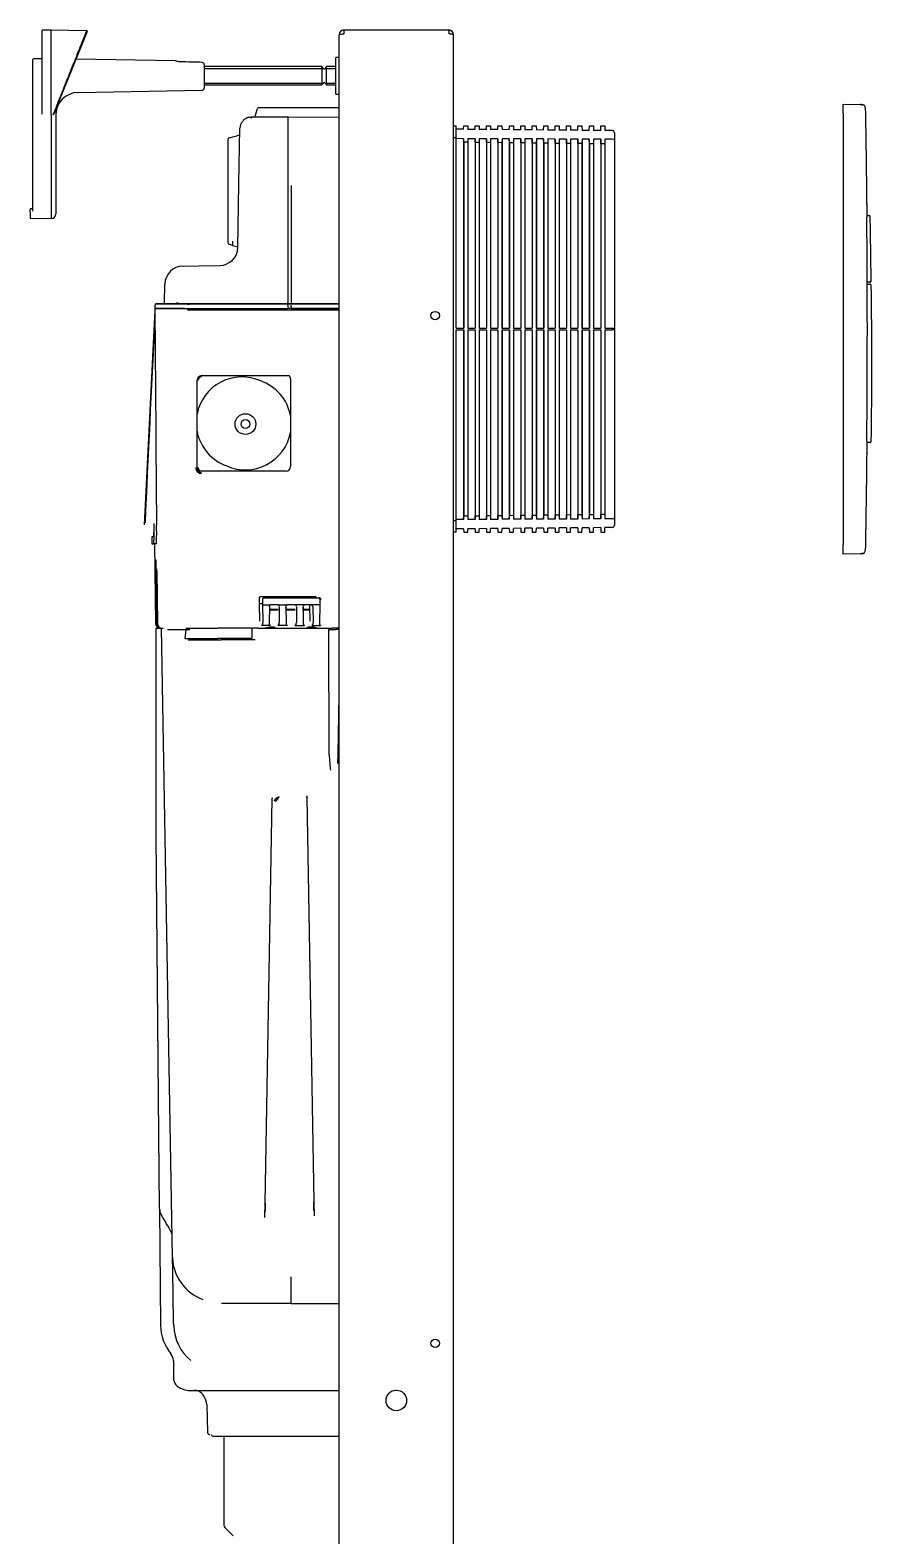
# Model space of a CAD drawing. Header units: millimetres. Extents: x 169 to 4368, y -1049 to 1924.
# Drawn here: x 330.1 to 366.9, y 1074.7 to 1140.6 of the extents above; entities that cross this region are included whole.
import ezdxf

# ---------------------------------------------------------------- set-up
doc = ezdxf.new("R2010")
doc.units = ezdxf.units.MM

msp = doc.modelspace()

# ---------------------------------------------------------------- linework, layer by layer
at = {"linetype": 'Continuous'}
for p, q in [((330.644, 1136.912), (330.644, 1140.56)), ((331.044, 1140.587), (330.664, 1140.58)), ((331.044, 1136.892), (331.044, 1140.587)), ((332.601, 1140.56), (331.044, 1140.587)), ((332.622, 1140.532), (331.152, 1136.894)), ((343.644, 1140.387), (343.644, 1140.385)), ((343.644, 1033.087), (343.644, 1140.385)), ((348.444, 1140.587), (343.844, 1140.587)), ((343.844, 1140.587), (343.844, 1140.427)), ((348.444, 1140.587), (348.444, 1140.427)), ((348.644, 1140.387), (348.644, 1140.385)), ((348.644, 1033.087), (348.644, 1140.385)), ((330.244, 1138.7), (330.244, 1139.303)), ((330.644, 1139.33), (330.264, 1139.323)), ((336.474, 1139.242), (332.131, 1139.318)), ((343.494, 1137.787), (343.494, 1139.387)), ((343.644, 1139.387), (343.494, 1139.387)), ((330.244, 1134.068), (330.244, 1138.7)), ((336.474, 1139.242), (336.474, 1139.242)), ((336.474, 1139.242), (336.474, 1139.242)), ((337.744, 1139.064), (337.744, 1138.052)), ((342.892, 1138.987), (337.744, 1138.987)), ((337.744, 1138.91), (342.951, 1138.91)), ((342.892, 1138.987), (342.892, 1138.187)), ((342.954, 1138.906), (342.892, 1138.987)), ((343.095, 1138.987), (343.034, 1138.906)), ((343.037, 1138.91), (343.494, 1138.91)), ((343.095, 1138.187), (343.095, 1138.987)), ((343.494, 1138.987), (343.095, 1138.987)), ((337.744, 1138.263), (342.951, 1138.263)), ((337.744, 1138.187), (342.892, 1138.187)), ((342.892, 1138.187), (342.954, 1138.267)), ((343.034, 1138.267), (343.095, 1138.187)), ((343.037, 1138.263), (343.494, 1138.263)), ((343.095, 1138.187), (343.494, 1138.187)), ((332.226, 1137.857), (337.646, 1137.952)), ((343.494, 1137.787), (343.644, 1137.787)), ((365.689, 1136.947), (365.689, 1137.347)), ((365.689, 1137.347), (366.447, 1137.334)), ((366.447, 1137.334), (366.499, 1137.333)), ((330.644, 1136.91), (330.644, 1136.912)), ((331.044, 1136.892), (331.044, 1136.841)), ((331.044, 1136.841), (331.044, 1134.074)), ((331.152, 1136.894), (331.15, 1136.891)), ((331.244, 1137.055), (331.244, 1134.042)), ((339.799, 1136.783), (341.394, 1136.797)), ((339.973, 1136.821), (340.064, 1137.16)), ((340.112, 1137.197), (340.257, 1137.197)), ((340.257, 1137.197), (343.644, 1137.197)), ((341.394, 1136.797), (343.644, 1136.777)), ((341.394, 1136.797), (341.394, 1133.85)), ((341.394, 1136.797), (341.394, 1136.797)), ((365.689, 1136.947), (365.689, 1118.047)), ((338.826, 1135.877), (339.262, 1135.994)), ((339.261, 1133.837), (339.303, 1136.292)), ((348.644, 1136.397), (348.769, 1136.397)), ((348.769, 1135.874), (348.769, 1136.397)), ((349.089, 1136.243), (348.769, 1136.245)), ((349.089, 1136.243), (349.091, 1136.397)), ((349.091, 1136.397), (349.267, 1136.397)), ((349.267, 1136.397), (349.269, 1136.241)), ((349.588, 1136.238), (349.269, 1136.241)), ((349.588, 1136.238), (349.591, 1136.397)), ((349.591, 1136.397), (349.767, 1136.397)), ((349.767, 1136.397), (349.769, 1136.237)), ((350.088, 1136.234), (349.769, 1136.237)), ((350.088, 1136.234), (350.091, 1136.397)), ((350.091, 1136.397), (350.267, 1136.397)), ((350.267, 1136.397), (350.269, 1136.232)), ((350.588, 1136.23), (350.269, 1136.232)), ((350.588, 1136.23), (350.591, 1136.397)), ((350.591, 1136.397), (350.767, 1136.397)), ((350.767, 1136.397), (350.769, 1136.228)), ((351.088, 1136.225), (350.769, 1136.228)), ((351.088, 1136.225), (351.091, 1136.397)), ((351.091, 1136.397), (351.267, 1136.397)), ((351.267, 1136.397), (351.27, 1136.224)), ((351.588, 1136.221), (351.27, 1136.224)), ((351.588, 1136.221), (351.591, 1136.397)), ((351.591, 1136.397), (351.767, 1136.397)), ((351.767, 1136.397), (351.77, 1136.219)), ((352.088, 1136.216), (351.77, 1136.219)), ((352.088, 1136.216), (352.091, 1136.397)), ((352.091, 1136.397), (352.267, 1136.397)), ((352.267, 1136.397), (352.27, 1136.215)), ((352.588, 1136.212), (352.27, 1136.215)), ((352.588, 1136.212), (352.591, 1136.397)), ((352.591, 1136.397), (352.767, 1136.397)), ((352.767, 1136.397), (352.77, 1136.211)), ((353.088, 1136.208), (352.77, 1136.211)), ((353.088, 1136.208), (353.091, 1136.397)), ((353.091, 1136.397), (353.267, 1136.397)), ((353.267, 1136.397), (353.27, 1136.206)), ((353.588, 1136.203), (353.27, 1136.206)), ((353.588, 1136.203), (353.591, 1136.397)), ((353.591, 1136.397), (353.767, 1136.397)), ((353.767, 1136.397), (353.77, 1136.202)), ((354.088, 1136.199), (353.77, 1136.202)), ((354.088, 1136.199), (354.091, 1136.397)), ((354.091, 1136.397), (354.267, 1136.397)), ((354.267, 1136.397), (354.27, 1136.197)), ((354.588, 1136.195), (354.27, 1136.197)), ((354.588, 1136.195), (354.591, 1136.397)), ((354.591, 1136.397), (354.767, 1136.397)), ((354.767, 1136.397), (354.77, 1136.193)), ((355.088, 1136.19), (354.77, 1136.193)), ((355.088, 1136.19), (355.091, 1136.397)), ((355.091, 1136.397), (355.267, 1136.397)), ((355.267, 1136.397), (355.27, 1136.189)), ((355.59, 1136.186), (355.27, 1136.189)), ((355.689, 1136.086), (355.689, 1135.768)), ((338.789, 1135.684), (338.789, 1135.828)), ((338.789, 1131.41), (338.789, 1135.684)), ((348.769, 1135.874), (348.644, 1135.875)), ((348.769, 1127.537), (348.769, 1135.874)), ((349.089, 1135.833), (348.769, 1135.834)), ((349.089, 1135.833), (349.089, 1127.537)), ((349.091, 1135.679), (349.089, 1135.833)), ((349.091, 1135.679), (349.091, 1127.537)), ((349.267, 1135.677), (349.091, 1135.679)), ((349.269, 1135.832), (349.267, 1135.677)), ((349.267, 1135.677), (349.267, 1127.537)), ((349.269, 1135.832), (349.269, 1127.537)), ((349.588, 1135.831), (349.269, 1135.832)), ((349.588, 1135.831), (349.588, 1127.537)), ((349.591, 1135.673), (349.588, 1135.831)), ((349.591, 1135.673), (349.591, 1127.537)), ((349.767, 1135.67), (349.591, 1135.673)), ((349.769, 1135.831), (349.767, 1135.67)), ((349.767, 1135.67), (349.767, 1127.537)), ((349.769, 1135.831), (349.769, 1127.537)), ((350.088, 1135.829), (349.769, 1135.831)), ((350.088, 1135.829), (350.088, 1127.537)), ((350.091, 1135.666), (350.088, 1135.829)), ((350.091, 1135.666), (350.091, 1127.537)), ((350.267, 1135.664), (350.091, 1135.666)), ((350.269, 1135.829), (350.267, 1135.664)), ((350.267, 1135.664), (350.267, 1127.537)), ((350.269, 1135.829), (350.269, 1127.537)), ((350.588, 1135.828), (350.269, 1135.829)), ((350.588, 1135.828), (350.588, 1127.537)), ((350.591, 1135.66), (350.588, 1135.828)), ((350.591, 1135.66), (350.591, 1127.537)), ((350.767, 1135.658), (350.591, 1135.66)), ((350.769, 1135.827), (350.767, 1135.658)), ((350.767, 1135.658), (350.767, 1127.537)), ((350.769, 1135.827), (350.769, 1127.537)), ((351.088, 1135.826), (350.769, 1135.827)), ((351.088, 1135.826), (351.088, 1127.537)), ((351.091, 1135.654), (351.088, 1135.826)), ((351.091, 1135.654), (351.091, 1127.537)), ((351.267, 1135.652), (351.091, 1135.654)), ((351.27, 1135.825), (351.267, 1135.652)), ((351.267, 1135.652), (351.267, 1127.537)), ((351.27, 1135.825), (351.27, 1127.537)), ((351.588, 1135.824), (351.27, 1135.825)), ((351.588, 1135.824), (351.588, 1127.537)), ((351.591, 1135.648), (351.588, 1135.824)), ((351.591, 1135.648), (351.591, 1127.537)), ((351.767, 1135.646), (351.591, 1135.648)), ((351.77, 1135.823), (351.767, 1135.646)), ((351.767, 1135.646), (351.767, 1127.537)), ((351.77, 1135.823), (351.77, 1127.537)), ((352.088, 1135.822), (351.77, 1135.823)), ((352.088, 1135.822), (352.088, 1127.537)), ((352.091, 1135.642), (352.088, 1135.822)), ((352.091, 1135.642), (352.091, 1127.537)), ((352.267, 1135.64), (352.091, 1135.642)), ((352.27, 1135.821), (352.267, 1135.64)), ((352.267, 1135.64), (352.267, 1127.537)), ((352.27, 1135.821), (352.27, 1127.537)), ((352.588, 1135.82), (352.27, 1135.821)), ((352.588, 1135.82), (352.588, 1127.537)), ((352.591, 1135.636), (352.588, 1135.82)), ((352.591, 1135.636), (352.591, 1127.537)), ((352.767, 1135.633), (352.591, 1135.636)), ((352.77, 1135.82), (352.767, 1135.633)), ((352.767, 1135.633), (352.767, 1127.537)), ((352.77, 1135.82), (352.77, 1127.537)), ((353.088, 1135.819), (352.77, 1135.82)), ((353.088, 1135.819), (353.088, 1127.537)), ((353.091, 1135.629), (353.088, 1135.819)), ((353.091, 1135.629), (353.091, 1127.537)), ((353.267, 1135.627), (353.091, 1135.629)), ((353.27, 1135.818), (353.267, 1135.627)), ((353.267, 1135.627), (353.267, 1127.537)), ((353.27, 1135.818), (353.27, 1127.537)), ((353.588, 1135.817), (353.27, 1135.818)), ((353.588, 1135.817), (353.588, 1127.537)), ((353.591, 1135.623), (353.588, 1135.817)), ((353.591, 1135.623), (353.591, 1127.537)), ((353.767, 1135.621), (353.591, 1135.623)), ((353.77, 1135.816), (353.767, 1135.621)), ((353.767, 1135.621), (353.767, 1127.537)), ((353.77, 1135.816), (353.77, 1127.537)), ((354.088, 1135.815), (353.77, 1135.816)), ((354.088, 1135.815), (354.088, 1127.537)), ((354.091, 1135.617), (354.088, 1135.815)), ((354.091, 1135.617), (354.091, 1127.537)), ((354.267, 1135.615), (354.091, 1135.617)), ((354.27, 1135.814), (354.267, 1135.615)), ((354.267, 1135.615), (354.267, 1127.537)), ((354.27, 1135.814), (354.27, 1127.537)), ((354.588, 1135.813), (354.27, 1135.814)), ((354.588, 1135.813), (354.588, 1127.537)), ((354.591, 1135.611), (354.588, 1135.813)), ((354.591, 1135.611), (354.591, 1127.537)), ((354.767, 1135.609), (354.591, 1135.611)), ((354.77, 1135.812), (354.767, 1135.609)), ((354.767, 1135.609), (354.767, 1127.537)), ((354.77, 1135.812), (354.77, 1127.537)), ((355.088, 1135.811), (354.77, 1135.812)), ((355.088, 1135.811), (355.088, 1127.537)), ((355.091, 1135.605), (355.088, 1135.811)), ((355.091, 1135.605), (355.091, 1127.537)), ((355.267, 1135.603), (355.091, 1135.605)), ((355.27, 1135.811), (355.267, 1135.603)), ((355.267, 1135.603), (355.267, 1127.537)), ((355.27, 1135.811), (355.27, 1127.537)), ((355.59, 1135.809), (355.27, 1135.811)), ((355.689, 1135.768), (355.689, 1127.537)), ((330.244, 1132.664), (330.244, 1134.068)), ((331.044, 1134.074), (331.044, 1132.337)), ((331.244, 1134.042), (331.244, 1132.537)), ((339.212, 1131.069), (339.261, 1133.837)), ((341.394, 1133.85), (341.394, 1128.654)), ((341.544, 1133.79), (341.544, 1128.594)), ((330.124, 1132.617), (330.124, 1132.735)), ((330.224, 1132.757), (330.144, 1132.755)), ((330.124, 1132.617), (330.124, 1132.373)), ((330.144, 1132.353), (331.044, 1132.337)), ((331.044, 1132.337), (331.047, 1132.337)), ((366.727, 1132.469), (366.816, 1132.467)), ((338.789, 1131.265), (338.789, 1131.41)), ((338.826, 1131.217), (338.972, 1131.178)), ((338.976, 1131.157), (339.208, 1131.095)), ((336.803, 1130.255), (337.491, 1130.267)), ((337.491, 1130.267), (338.426, 1130.283)), ((336.003, 1128.653), (336.018, 1129.469)), ((366.859, 1129.557), (366.741, 1129.555)), ((366.741, 1129.468), (366.861, 1129.466)), ((335.583, 1128.329), (335.582, 1128.329)), ((335.586, 1128.397), (335.608, 1128.397)), ((335.599, 1128.397), (335.599, 1128.549)), ((335.599, 1128.397), (341.394, 1128.397)), ((335.609, 1128.397), (335.623, 1128.397)), ((336.873, 1128.397), (335.623, 1128.397)), ((335.954, 1128.604), (335.648, 1128.599)), ((336.873, 1128.397), (339.374, 1128.397)), ((337.023, 1128.337), (336.997, 1128.337)), ((337.023, 1128.337), (343.644, 1128.337)), ((337.052, 1128.337), (341.544, 1128.337)), ((341.394, 1128.605), (341.394, 1128.654)), ((343.644, 1128.397), (341.394, 1128.397)), ((343.644, 1128.337), (341.544, 1128.337)), ((343.414, 1128.397), (343.644, 1128.397)), ((348.769, 1127.537), (349.091, 1127.537)), ((348.769, 1119.12), (348.769, 1127.457)), ((348.769, 1127.457), (349.091, 1127.457)), ((349.089, 1127.457), (349.089, 1119.161)), ((349.091, 1127.457), (349.091, 1119.315)), ((349.267, 1127.537), (349.591, 1127.537)), ((349.267, 1127.457), (349.267, 1119.317)), ((349.267, 1127.457), (349.591, 1127.457)), ((349.269, 1127.457), (349.269, 1119.161)), ((349.588, 1127.457), (349.588, 1119.163)), ((349.591, 1127.457), (349.591, 1119.321)), ((349.767, 1127.537), (350.091, 1127.537)), ((349.767, 1127.457), (349.767, 1119.323)), ((349.767, 1127.457), (350.091, 1127.457)), ((349.769, 1127.457), (349.769, 1119.163)), ((350.088, 1127.457), (350.088, 1119.164)), ((350.091, 1127.457), (350.091, 1119.327)), ((350.267, 1127.537), (350.591, 1127.537)), ((350.267, 1127.457), (350.267, 1119.329)), ((350.267, 1127.457), (350.591, 1127.457)), ((350.269, 1127.457), (350.269, 1119.165)), ((350.588, 1127.457), (350.588, 1119.166)), ((350.591, 1127.457), (350.591, 1119.333)), ((350.767, 1127.537), (351.091, 1127.537)), ((350.767, 1127.457), (350.767, 1119.336)), ((350.767, 1127.457), (351.091, 1127.457)), ((350.769, 1127.457), (350.769, 1119.167)), ((351.088, 1127.457), (351.088, 1119.168)), ((351.091, 1127.457), (351.091, 1119.34)), ((351.267, 1127.537), (351.591, 1127.537)), ((351.267, 1127.457), (351.267, 1119.342)), ((351.267, 1127.457), (351.591, 1127.457)), ((351.27, 1127.457), (351.27, 1119.169)), ((351.588, 1127.457), (351.588, 1119.17)), ((351.591, 1127.457), (351.591, 1119.346)), ((351.767, 1127.537), (352.091, 1127.537)), ((351.767, 1127.457), (351.767, 1119.348)), ((351.767, 1127.457), (352.091, 1127.457)), ((351.77, 1127.457), (351.77, 1119.17)), ((352.088, 1127.457), (352.088, 1119.172)), ((352.091, 1127.457), (352.091, 1119.352)), ((352.267, 1127.537), (352.591, 1127.537)), ((352.267, 1127.457), (352.267, 1119.354)), ((352.267, 1127.457), (352.591, 1127.457)), ((352.27, 1127.457), (352.27, 1119.172)), ((352.588, 1127.457), (352.588, 1119.173)), ((352.591, 1127.457), (352.591, 1119.358)), ((352.767, 1127.537), (353.091, 1127.537)), ((352.767, 1127.457), (352.767, 1119.36)), ((352.767, 1127.457), (353.091, 1127.457)), ((352.77, 1127.457), (352.77, 1119.174)), ((353.088, 1127.457), (353.088, 1119.175)), ((353.091, 1127.457), (353.091, 1119.364)), ((353.267, 1127.537), (353.591, 1127.537)), ((353.267, 1127.457), (353.267, 1119.366)), ((353.267, 1127.457), (353.591, 1127.457)), ((353.27, 1127.457), (353.27, 1119.176)), ((353.588, 1127.457), (353.588, 1119.177)), ((353.591, 1127.457), (353.591, 1119.37)), ((353.767, 1127.537), (354.091, 1127.537)), ((353.767, 1127.457), (353.767, 1119.373)), ((353.767, 1127.457), (354.091, 1127.457)), ((353.77, 1127.457), (353.77, 1119.178)), ((354.088, 1127.457), (354.088, 1119.179)), ((354.091, 1127.457), (354.091, 1119.377)), ((354.267, 1127.537), (354.591, 1127.537)), ((354.267, 1127.457), (354.267, 1119.379)), ((354.267, 1127.457), (354.591, 1127.457)), ((354.27, 1127.457), (354.27, 1119.179)), ((354.588, 1127.457), (354.588, 1119.181)), ((354.591, 1127.457), (354.591, 1119.383)), ((354.767, 1127.537), (355.091, 1127.537)), ((354.767, 1127.457), (354.767, 1119.385)), ((354.767, 1127.457), (355.091, 1127.457)), ((354.77, 1127.457), (354.77, 1119.181)), ((355.088, 1127.457), (355.088, 1119.182)), ((355.091, 1127.457), (355.091, 1119.389)), ((355.267, 1127.537), (355.589, 1127.537)), ((355.267, 1127.457), (355.267, 1119.391)), ((355.267, 1127.457), (355.589, 1127.457)), ((355.27, 1127.457), (355.27, 1119.183)), ((355.589, 1127.537), (355.689, 1127.537)), ((355.689, 1127.457), (355.589, 1127.457)), ((355.689, 1127.537), (355.689, 1127.457)), ((355.689, 1127.457), (355.689, 1119.226)), ((337.624, 1125.457), (341.464, 1125.457)), ((337.624, 1125.407), (337.624, 1125.457)), ((337.424, 1121.417), (337.424, 1125.257)), ((341.514, 1125.317), (341.514, 1121.477)), ((366.861, 1122.527), (366.727, 1122.525)), ((341.314, 1121.277), (337.474, 1121.277)), ((348.644, 1119.118), (348.769, 1119.12)), ((349.089, 1119.161), (348.769, 1119.16)), ((348.769, 1118.597), (348.769, 1119.12)), ((349.089, 1119.161), (349.091, 1119.315)), ((349.091, 1119.315), (349.267, 1119.317)), ((349.267, 1119.317), (349.269, 1119.161)), ((349.588, 1119.163), (349.269, 1119.161)), ((349.588, 1119.163), (349.591, 1119.321)), ((349.591, 1119.321), (349.767, 1119.323)), ((349.767, 1119.323), (349.769, 1119.163)), ((350.088, 1119.164), (349.769, 1119.163)), ((350.088, 1119.164), (350.091, 1119.327)), ((350.091, 1119.327), (350.267, 1119.329)), ((350.267, 1119.329), (350.269, 1119.165)), ((350.588, 1119.166), (350.269, 1119.165)), ((350.588, 1119.166), (350.591, 1119.333)), ((350.591, 1119.333), (350.767, 1119.336)), ((350.767, 1119.336), (350.769, 1119.167)), ((351.088, 1119.168), (350.769, 1119.167)), ((351.088, 1119.168), (351.091, 1119.34)), ((351.091, 1119.34), (351.267, 1119.342)), ((351.267, 1119.342), (351.27, 1119.169)), ((351.588, 1119.17), (351.27, 1119.169)), ((351.588, 1119.17), (351.591, 1119.346)), ((351.591, 1119.346), (351.767, 1119.348)), ((351.767, 1119.348), (351.77, 1119.17)), ((352.088, 1119.172), (351.77, 1119.17)), ((352.088, 1119.172), (352.091, 1119.352)), ((352.091, 1119.352), (352.267, 1119.354)), ((352.267, 1119.354), (352.27, 1119.172)), ((352.588, 1119.173), (352.27, 1119.172)), ((352.588, 1119.173), (352.591, 1119.358)), ((352.591, 1119.358), (352.767, 1119.36)), ((352.767, 1119.36), (352.77, 1119.174)), ((353.088, 1119.175), (352.77, 1119.174)), ((353.088, 1119.175), (353.091, 1119.364)), ((353.091, 1119.364), (353.267, 1119.366)), ((353.267, 1119.366), (353.27, 1119.176)), ((353.588, 1119.177), (353.27, 1119.176)), ((353.588, 1119.177), (353.591, 1119.37)), ((353.591, 1119.37), (353.767, 1119.373)), ((353.767, 1119.373), (353.77, 1119.178)), ((354.088, 1119.179), (353.77, 1119.178)), ((354.088, 1119.179), (354.091, 1119.377)), ((354.091, 1119.377), (354.267, 1119.379)), ((354.267, 1119.379), (354.27, 1119.179)), ((354.588, 1119.181), (354.27, 1119.179)), ((354.588, 1119.181), (354.591, 1119.383)), ((354.591, 1119.383), (354.767, 1119.385)), ((354.767, 1119.385), (354.77, 1119.181)), ((355.088, 1119.182), (354.77, 1119.181)), ((355.088, 1119.182), (355.091, 1119.389)), ((355.091, 1119.389), (355.267, 1119.391)), ((355.267, 1119.391), (355.27, 1119.183)), ((355.59, 1119.184), (355.27, 1119.183)), ((355.689, 1119.226), (355.689, 1118.908)), ((335.536, 1118.397), (335.454, 1118.397)), ((335.454, 1118.397), (335.454, 1118.097)), ((348.769, 1118.597), (348.644, 1118.597)), ((349.089, 1118.751), (348.769, 1118.748)), ((349.089, 1118.751), (349.091, 1118.597)), ((349.091, 1118.597), (349.267, 1118.597)), ((349.267, 1118.597), (349.269, 1118.753)), ((349.588, 1118.755), (349.269, 1118.753)), ((349.588, 1118.755), (349.591, 1118.597)), ((349.591, 1118.597), (349.767, 1118.597)), ((349.767, 1118.597), (349.769, 1118.757)), ((350.088, 1118.76), (349.769, 1118.757)), ((350.088, 1118.76), (350.091, 1118.597)), ((350.091, 1118.597), (350.267, 1118.597)), ((350.267, 1118.597), (350.269, 1118.761)), ((350.588, 1118.764), (350.269, 1118.761)), ((350.588, 1118.764), (350.591, 1118.597)), ((350.591, 1118.597), (350.767, 1118.597)), ((350.767, 1118.597), (350.769, 1118.766)), ((351.088, 1118.768), (350.769, 1118.766)), ((351.088, 1118.768), (351.091, 1118.597)), ((351.091, 1118.597), (351.267, 1118.597)), ((351.267, 1118.597), (351.27, 1118.77)), ((351.588, 1118.773), (351.27, 1118.77)), ((351.588, 1118.773), (351.591, 1118.597)), ((351.591, 1118.597), (351.767, 1118.597)), ((351.767, 1118.597), (351.77, 1118.774)), ((352.088, 1118.777), (351.77, 1118.774)), ((352.088, 1118.777), (352.091, 1118.597)), ((352.091, 1118.597), (352.267, 1118.597)), ((352.267, 1118.597), (352.27, 1118.779)), ((352.588, 1118.782), (352.27, 1118.779)), ((352.588, 1118.782), (352.591, 1118.597)), ((352.591, 1118.597), (352.767, 1118.597)), ((352.767, 1118.597), (352.77, 1118.783)), ((353.088, 1118.786), (352.77, 1118.783)), ((353.088, 1118.786), (353.091, 1118.597)), ((353.091, 1118.597), (353.267, 1118.597)), ((353.267, 1118.597), (353.27, 1118.788)), ((353.588, 1118.79), (353.27, 1118.788)), ((353.588, 1118.79), (353.591, 1118.597)), ((353.591, 1118.597), (353.767, 1118.597)), ((353.767, 1118.597), (353.77, 1118.792)), ((354.088, 1118.795), (353.77, 1118.792)), ((354.088, 1118.795), (354.091, 1118.597)), ((354.091, 1118.597), (354.267, 1118.597)), ((354.267, 1118.597), (354.27, 1118.796)), ((354.588, 1118.799), (354.27, 1118.796)), ((354.588, 1118.799), (354.591, 1118.597)), ((354.591, 1118.597), (354.767, 1118.597)), ((354.767, 1118.597), (354.77, 1118.801)), ((355.088, 1118.803), (354.77, 1118.801)), ((355.088, 1118.803), (355.091, 1118.597)), ((355.091, 1118.597), (355.267, 1118.597)), ((355.267, 1118.597), (355.27, 1118.805)), ((355.59, 1118.808), (355.27, 1118.805)), ((335.454, 1118.097), (335.536, 1118.097)), ((335.653, 1118.097), (335.536, 1118.097)), ((335.57, 1118.097), (335.61, 1114.595)), ((365.689, 1117.647), (365.689, 1118.047)), ((366.447, 1117.66), (365.689, 1117.647)), ((366.499, 1117.661), (366.447, 1117.66)), ((335.589, 1117.397), (335.618, 1117.397)), ((335.618, 1117.397), (335.65, 1114.595)), ((335.666, 1116.897), (335.692, 1114.595)), ((340.14, 1115.726), (340.144, 1115.477)), ((342.598, 1115.777), (340.189, 1115.777)), ((340.29, 1115.666), (340.294, 1115.417)), ((342.748, 1115.717), (340.339, 1115.717)), ((342.648, 1115.726), (342.648, 1115.717)), ((342.748, 1115.717), (342.748, 1115.741)), ((342.798, 1115.666), (342.794, 1115.417)), ((340.144, 1115.477), (340.293, 1115.477)), ((340.144, 1115.477), (340.157, 1114.705)), ((340.294, 1115.417), (340.643, 1115.417)), ((340.294, 1115.417), (340.307, 1114.645)), ((340.593, 1115.343), (340.58, 1114.645)), ((340.64, 1115.226), (340.97, 1115.226)), ((340.97, 1115.183), (340.64, 1115.183)), ((340.975, 1115.417), (340.643, 1115.417)), ((340.975, 1115.417), (341.362, 1115.417)), ((341.025, 1115.342), (341.02, 1114.643)), ((341.313, 1115.342), (341.318, 1114.643)), ((341.318, 1115.183), (341.313, 1115.342)), ((341.725, 1115.417), (341.362, 1115.417)), ((341.368, 1115.226), (341.72, 1115.226)), ((341.72, 1115.183), (341.368, 1115.183)), ((342.112, 1115.417), (341.725, 1115.417)), ((341.775, 1115.342), (341.77, 1114.643)), ((342.063, 1115.342), (342.068, 1114.643)), ((342.068, 1115.183), (342.063, 1115.342)), ((342.445, 1115.417), (342.112, 1115.417)), ((342.118, 1115.226), (342.348, 1115.226)), ((342.349, 1115.183), (342.118, 1115.183)), ((342.345, 1115.403), (342.357, 1114.705)), ((342.794, 1115.417), (342.445, 1115.417)), ((342.495, 1115.343), (342.507, 1114.645)), ((342.794, 1115.417), (342.78, 1114.645)), ((335.644, 1114.397), (335.719, 1114.397)), ((335.644, 1105.312), (335.644, 1114.397)), ((335.719, 1114.397), (335.873, 1114.397)), ((335.873, 1114.397), (335.943, 1114.397)), ((336.354, 1086.862), (335.873, 1114.397)), ((335.975, 1114.397), (335.977, 1114.397)), ((336.127, 1114.337), (337.116, 1114.337)), ((336.93, 1114.337), (336.89, 1113.947)), ((336.937, 1114.397), (338.329, 1114.397)), ((339.818, 1114.397), (338.329, 1114.397)), ((339.818, 1114.397), (339.881, 1114.397)), ((339.818, 1114.397), (339.823, 1113.947)), ((340.103, 1114.397), (339.881, 1114.397)), ((340.103, 1114.397), (343.044, 1114.397)), ((340.26, 1114.515), (340.259, 1114.535)), ((340.628, 1114.515), (340.26, 1114.515)), ((340.795, 1114.439), (340.597, 1114.439)), ((340.628, 1114.535), (340.628, 1114.515)), ((341.011, 1114.575), (340.97, 1114.575)), ((341.368, 1114.515), (340.97, 1114.515)), ((341.72, 1114.515), (342.118, 1114.515)), ((342.491, 1114.439), (342.293, 1114.439)), ((342.46, 1114.515), (342.459, 1114.535)), ((342.46, 1114.515), (342.828, 1114.515)), ((342.828, 1114.535), (342.828, 1114.515)), ((343.044, 1114.397), (343.344, 1114.397)), ((343.194, 1114.337), (343.494, 1114.337)), ((343.2, 1108.875), (343.194, 1114.337)), ((343.544, 1114.397), (343.344, 1114.397)), ((343.644, 1114.337), (343.494, 1114.337)), ((343.543, 1114.337), (343.544, 1114.397)), ((343.644, 1114.397), (343.544, 1114.397)), ((336.89, 1113.947), (338.329, 1113.947)), ((337.04, 1113.887), (338.479, 1113.887)), ((339.823, 1113.947), (338.329, 1113.947)), ((339.973, 1113.887), (338.479, 1113.887)), ((343.598, 1108.867), (343.644, 1111.472)), ((343.592, 1108.481), (343.598, 1108.867)), ((342.223, 1106.982), (342.532, 1089.284)), ((340.406, 1089.224), (340.715, 1106.922)), ((340.715, 1106.977), (340.721, 1106.963)), ((335.786, 1088.977), (335.644, 1105.312)), ((340.395, 1088.603), (340.404, 1089.223)), ((342.534, 1089.283), (342.543, 1088.663)), ((335.786, 1088.977), (335.831, 1083.879)), ((336.364, 1086.272), (336.354, 1086.862)), ((336.403, 1084.036), (336.364, 1086.272)), ((341.544, 1085.958), (341.544, 1086)), ((341.544, 1084.837), (341.544, 1085.958)), ((341.544, 1084.837), (338.503, 1084.837)), ((341.544, 1084.837), (343.644, 1084.837)), ((336.406, 1083.862), (336.403, 1084.036)), ((336.394, 1082.316), (336.394, 1081.587)), ((337.044, 1081.027), (343.644, 1081.027)), ((337.848, 1080.411), (337.89, 1079.183)), ((338.14, 1079.027), (343.644, 1079.027)), ((338.594, 1079.027), (338.594, 1075.187)), ((338.682, 1074.975), (339, 1074.656))]:
    msp.add_line(p, q, dxfattribs=at)
for centre, radius in [((347.844, 1128.087), 0.185), ((339.544, 1123.337), 0.454), ((339.544, 1123.337), 0.195), ((347.844, 1083.087), 0.185), ((346.144, 1080.587), 0.45)]:
    msp.add_circle(centre, radius, dxfattribs=at)
for centre, radius, start, end in [((330.664, 1140.56), 0.02, 91, 180), ((332.603, 1140.54), 0.02, 337.99861, 98.89457), ((343.844, 1140.387), 0.2, 90, 180), ((343.827, 1140.468), 0.117, 81.56544, 100.72714), ((348.444, 1140.387), 0.2, 0, 90), ((348.461, 1140.468), 0.117, 79.29142, 98.45161), ((330.264, 1139.303), 0.02, 91, 180), ((336.474, 1139.222), 0.02, 51.62678, 89.00001), ((327.884, 774.637), 364.667, 88.46605, 88.61619), ((337.64, 1139.067), 0.104, 358.20579, 86.81213), ((342.994, 1138.937), 0.05, 217.5, 322.5), ((337.644, 1138.052), 0.1, 271, 0), ((342.994, 1138.237), 0.05, 37.5, 142.5), ((332.244, 1136.858), 1, 91, 180), ((366.496, 1137.153), 0.18, 1.07931, 89), ((310.232, 1134.099), 29.689, 5.0781, 5.18607), ((339.925, 1136.834), 0.05, 270.5, 345), ((340.112, 1137.147), 0.05, 90, 165), ((341.394, 1136.815), 0.0182, 230.29727, 268.20804), ((339.249, 1136.042), 0.05, 285, 359), ((355.589, 1136.086), 0.1, 0, 89.5), ((338.839, 1135.828), 0.05, 105, 180), ((330.144, 1132.735), 0.02, 91, 180), ((330.224, 1132.777), 0.02, 271, 320.04246), ((330.232, 1132.773), 0.0122, 307.38994, 355.03188), ((388.139, 1132.752), 21.415, 179.38639, 180.94398), ((366.537, 1132.979), 0.2, 341.56686, 343.10405), ((330.144, 1132.373), 0.02, 180, 269), ((331.044, 1132.537), 0.2, 271, 0), ((-155.987, 1127.496), 522.738, 359.46275, 0.53748), ((366.826, 1132.417), 0.05, 1.26295, 89), ((338.412, 1131.083), 0.8, 271, 359), ((338.839, 1131.265), 0.05, 180, 255), ((336.817, 1129.455), 0.8, 91, 179), ((-155.987, 1127.496), 522.738, 0.21622, 0.22574), ((366.86, 1129.416), 0.05, 39.90449, 89), ((366.869, 1129.607), 0.05, 271, 0.96622), ((366.871, 1129.416), 0.05, 1.09145, 89), ((163.381, 1125.995), 203.568, 359.0338, 0.96673), ((357.927, 1127.796), 22.352, 178.63359, 179.98095), ((335.941, 1128.343), 0.359, 171.32364, 182.12195), ((335.649, 1128.549), 0.05, 91.00015, 180), ((335.953, 1128.654), 0.05, 271.00017, 359), ((336.978, 967.517), 161.091, 89.88779, 90.36405), ((337.042, 1130.686), 2.094, 255.9248, 276.90284), ((339.632, -1470.273), 2598.881, 89.961159, 90.051563), ((343.156, -1470.273), 2598.881, 89.989237, 90.038841), ((340.847, 1128.568), 0.547, 357.87305, 3.10972), ((358.481, 1128.424), 17.087, 179.58423, 180.0901), ((340.997, 1128.508), 0.547, 357.87305, 3.10972), ((358.631, 1128.364), 17.087, 179.58423, 180.0901), ((337.624, 1125.257), 0.2, 90, 180), ((341.314, 1125.317), 0.2, 0, 41.40962), ((339.394, 1123.397), 2.005, 65.88963, 169.27868), ((337.624, 1125.257), 0.15, 90, 180), ((339.544, 1123.337), 2.005, 10.72132, 70.50755), ((339.394, 1123.397), 2.005, 190.72132, 250.50755), ((339.544, 1123.337), 2.005, 245.88963, 349.27868), ((389.962, 1122.236), 23.238, 179.1178, 180.55316), ((366.86, 1122.577), 0.05, 271, 333.75393), ((366.871, 1122.578), 0.05, 271, 358.79554), ((337.624, 1121.416), 0.25, 180, 270), ((337.474, 1121.477), 0.2, 251.26207, 270), ((337.624, 1121.417), 0.2, 180, 270), ((337.624, 1121.417), 0.15, 180, 249.57254), ((341.314, 1121.477), 0.2, 270, 0), ((324.693, 1118.859), 10.853, 357.55956, 0.69061), ((320.387, 1118.738), 15.163, 357.57572, 0.65728), ((320.506, 1118.566), 15.154, 358.22495, 1.30791), ((355.589, 1118.908), 0.1, 270.5, 0), ((366.496, 1117.841), 0.18, 271, 358.87701), ((334.391, 1116.88), 1.275, 0.7615, 5.07775), ((335.711, 1116.996), 0.0496, 189.5013, 189.66637), ((335.81, 1114.597), 0.2, 180.65, 248.20179), ((335.892, 1114.597), 0.2, 180.69091, 270.00021), ((336.286, 1088.982), 0.5, 180.5, 210.00001), ((338.353, 1086.897), 2, 181, 181.9997), ((338.353, 1086.897), 2, 181.9997, 250.51332), ((337.831, 1083.897), 2, 180.5, 219.2143), ((338.406, 1083.897), 2, 181, 231.37353), ((335.894, 1082.316), 0.5, 0, 39.2143), ((336.894, 1081.587), 0.5, 180, 257.49575), ((337.044, 1081.527), 0.5, 238.90143, 270), ((337.298, 1080.327), 0.7, 74.82508, 90), ((337.148, 1080.387), 0.7, 2, 61.5721), ((346.044, 1081.527), 0.5, 270, 281.47818), ((337.99, 1079.187), 0.1, 182, 270), ((338.14, 1079.127), 0.1, 203.57818, 270), ((338.894, 1075.187), 0.3, 180, 225)]:
    msp.add_arc(centre, radius, start, end, dxfattribs=at)
for centre, major_axis, ratio, start_param, end_param in [((337.645, 1139.153), (-0.0005, -0.02), 0.017446, 3.141086, 3.542826), ((366.444, 1137.154), (-0.003, -0.18), 0.9999, 2.398488, 3.141593), ((355.589, 1135.768), (0.1, 0), 0.414214, 0, 1.56207), ((366.815, 1132.417), (-0.0009, -0.05), 0.999979, 2.080313, 3.141593), ((338.989, 1131.36), (-0.013, -0.204), 0.0602, 4.767283, 6.271042), ((366.858, 1129.607), (0.0009, -0.05), 0.999979, 0, 1.566196), ((1595.762, 1061.278), (0, 1261.963), 1, 1.517639, 1.525095), ((1595.813, 1260.671), (0.012, -4710.037), 0.267669, -1.542695, -1.540695), ((1595.771, 1062.436), (0, 1261.89), 1, 1.518972, 1.525951), ((337.474, 1125.257), (0.05, 0), 0.011344, 1.570796, 3.141593), ((337.374, 1121.417), (-0.05, 0), 0.011344, 1.570796, 3.141593), ((337.474, 1121.417), (0.05, 0), 0.011344, 1.570796, 3.141593), ((355.589, 1119.226), (-0.1, 0), 0.414214, 1.579523, 3.141593), ((366.444, 1117.84), (0.003, -0.18), 0.9999, 0, 0.63477), ((340.189, 1115.727), (0.0009, -0.0502), 0.996194, 3.124206, 4.712389), ((340.339, 1115.667), (0.0009, -0.0502), 0.996194, 3.124206, 4.712389), ((342.598, 1115.727), (-0.0009, -0.0502), 0.996194, 1.570796, 3.15898), ((342.748, 1115.641), (-0.002, -0.1), 0.995205, 1.568992, 3.157176), ((342.748, 1115.667), (-0.0009, -0.0502), 0.996194, 1.570796, 3.15898), ((342.848, 1115.639), (-0.05, 0.0009), 0.011343, 4.712587, 6.283185), ((340.643, 1115.342), (0, 0.0753), 1, -0.007417, 1.548033), ((340.64, 1115.183), (0.05, -0.0009), 0.865992, 1.585911, 3.141593), ((340.64, 1115.183), (-0.05, 0.0009), 0.011343, 4.712587, 6.283185), ((340.975, 1115.342), (-0.0017, -0.0753), 0.663892, 1.594776, 3.156847), ((341.363, 1115.342), (0.0017, -0.0753), 0.663892, 3.126339, 4.688409), ((341.368, 1115.183), (0.05, 0.0015), 0.865926, 1.544623, 3.106693), ((341.368, 1115.183), (-0.05, 0), 0.011344, 4.712387, 6.265731), ((341.725, 1115.342), (-0.0017, -0.0753), 0.663892, 1.594776, 3.156847), ((342.113, 1115.342), (0.0017, -0.0753), 0.663892, 3.126339, 4.688409), ((342.118, 1115.183), (0.05, 0.0015), 0.865926, 1.544623, 3.106693), ((342.118, 1115.183), (-0.05, 0), 0.011344, 4.712387, 6.265731), ((342.445, 1115.342), (0, 0.05), 1, -1.548033, 0.007417), ((335.85, 1114.597), (0, 0.2), 1, 1.582141, 3.141593), ((335.873, 1114.597), (0, 0.2), 1, 1.582142, 3.141593), ((340.259, 1114.534), (0.05, 0.0009), 0.011343, 1.045063, 1.570598), ((340.257, 1114.645), (0.003, -0.127), 0.392573, 0.517398, 1.562461), ((340.63, 1114.645), (-0.003, -0.127), 0.392573, 4.720724, 5.765788), ((340.628, 1114.534), (-0.05, 0.0009), 0.011343, 4.712587, 5.238122), ((340.965, 1114.537), (0, -0.2), 0.021819, 1.463393, 1.559452), ((340.97, 1114.645), (0, -0.127), 0.392656, 0.518688, 1.553436), ((341.368, 1114.645), (0, -0.127), 0.392656, 4.729749, 5.764498), ((341.368, 1114.534), (-0.05, 0), 0.011344, 4.712387, 5.230982), ((341.372, 1114.537), (0, -0.2), 0.021819, -1.559452, -1.463393), ((341.715, 1114.537), (0, -0.2), 0.021819, 1.463393, 1.559452), ((341.72, 1114.534), (-0.05, 0), 0.011344, 4.193796, 4.712391), ((341.72, 1114.645), (0, -0.127), 0.392656, 0.518688, 1.553436), ((342.118, 1114.645), (0, -0.127), 0.392656, 4.729749, 5.764498), ((342.118, 1114.534), (-0.05, 0), 0.011344, 4.712387, 5.230982), ((342.122, 1114.537), (0, -0.2), 0.021819, -1.559452, -1.463393), ((342.459, 1114.534), (0.05, 0.0009), 0.011343, 1.045063, 1.570598), ((342.457, 1114.645), (0.003, -0.127), 0.392573, 0.517398, 1.562461), ((342.83, 1114.645), (-0.003, -0.127), 0.392573, 4.720724, 5.765788), ((342.828, 1114.534), (-0.05, 0.0009), 0.011343, 4.712587, 5.238122), ((351.182, 1109.902), (-7.982, -1.043), 0.124213, -0.016099, -0.008114), ((343.263, 1108.884), (0.064, -1), 0.063483, 4.725779, 5.493724), ((341.013, 1106.8), (-0.282, -0.207), 0.522995, 4.346054, 5.113999), ((341.013, 1106.8), (-0.17, -0.293), 0.373711, 4.140802, 4.908747), ((341.923, 1106.976), (-0.3, -0.005), 0.707051, 3.141162, 3.333943), ((342.323, 1106.976), (0.009, -0.425), 0.234954, 4.503836, 4.694685), ((340.615, 1106.916), (-0.009, -0.425), 0.234954, 1.588501, 1.713525), ((341.015, 1106.916), (0.3, -0.005), 0.707051, 2.951225, 3.142023), ((340.872, 1106.803), (-0.0808, 0.0589), 0.014107, 4.722666, 5.756659), ((340.502, 1089.029), (-0.195, -11.26), 0.008879, 4.695236, 4.73025), ((340.306, 1089.225), (-0.1, 0.0017), 0.035199, 2.943247, 3.141897), ((342.632, 1089.285), (0.1, 0.0017), 0.035199, 3.141288, 3.339891), ((342.435, 1089.089), (-0.195, 11.26), 0.008879, 4.695547, 4.729542), ((335.369, 1089.57), (1.031, -1.786), 0.000128, 0.356198, 1.081977)]:
    msp.add_ellipse(centre, major_axis=major_axis, ratio=ratio, start_param=start_param, end_param=end_param, dxfattribs=at)
for points, knots in [([(331.133, 1136.884), (331.227, 1137.117), (331.366, 1137.466), (331.601, 1138.053), (331.684, 1138.26), (331.849, 1138.674), (331.933, 1138.884), (332.094, 1139.285), (332.172, 1139.482), (332.278, 1139.747), (332.312, 1139.831), (332.376, 1139.99), (332.406, 1140.065), (332.459, 1140.199), (332.483, 1140.259), (332.526, 1140.365), (332.544, 1140.411), (332.573, 1140.484), (332.585, 1140.512), (332.6, 1140.55), (332.604, 1140.56), (332.604, 1140.56), (332.604, 1140.56), (332.604, 1140.56)], [0, 0, 0, 0, 0.125, 0.125, 0.1875, 0.1875, 0.25, 0.25, 0.3125, 0.3125, 0.34375, 0.34375, 0.375, 0.375, 0.40625, 0.40625, 0.4375, 0.4375, 0.46875, 0.46875, 0.5, 0.5, 0.5000386, 0.5000386, 0.5000386, 0.5000386]), ([(343.644, 1140.385), (343.644, 1140.387), (343.646, 1140.39), (343.654, 1140.394), (343.664, 1140.397), (343.676, 1140.401), (343.693, 1140.404), (343.712, 1140.408), (343.732, 1140.411), (343.755, 1140.415), (343.779, 1140.418), (343.805, 1140.422), (343.831, 1140.425), (343.844, 1140.427)], [0, 0, 0, 0, 0.125, 0.25, 0.25, 0.375, 0.5, 0.5, 0.625, 0.75, 0.75, 0.875, 1, 1, 1, 1]), ([(348.644, 1140.385), (348.644, 1140.388), (348.639, 1140.392), (348.619, 1140.399), (348.604, 1140.402), (348.567, 1140.409), (348.545, 1140.413), (348.496, 1140.42), (348.47, 1140.423), (348.444, 1140.427)], [0, 0, 0, 0, 0.25, 0.25, 0.5, 0.5, 0.75, 0.75, 1, 1, 1, 1]), ([(336.691, 1139.198), (336.666, 1139.199), (336.621, 1139.202), (336.557, 1139.215), (336.509, 1139.23), (336.487, 1139.238), (336.483, 1139.24), (336.482, 1139.24), (336.482, 1139.24)], [0, 0, 0, 0, 0.1937219, 0.3996997, 0.6149618, 0.8356169, 0.8894425, 0.9111805, 0.9111805, 0.9111805, 0.9111805]), ([(366.736, 1132.982), (366.732, 1133.387), (366.723, 1134.202), (366.703, 1135.654), (366.686, 1136.594), (366.676, 1137.156)], [0, 0, 0, 0, 0.264961, 0.632657, 1, 1, 1, 1]), ([(366.725, 1132.945), (366.725, 1132.949), (366.725, 1132.959), (366.725, 1132.965), (366.725, 1132.967), (366.725, 1132.967)], [0.1663463, 0.1663463, 0.1663463, 0.1663463, 0.2720159, 0.4260082, 0.4757421, 0.4757421, 0.4757421, 0.4757421]), ([(335.648, 1128.599), (335.652, 1128.599), (335.642, 1128.598), (335.64, 1128.599), (335.635, 1128.598), (335.63, 1128.597), (335.622, 1128.595), (335.611, 1128.589), (335.6, 1128.577), (335.592, 1128.562), (335.592, 1128.553), (335.592, 1128.549)], [0, 0, 0, 0, 0.808666, 0.864246, 0.875952, 0.88505, 0.898032, 0.919046, 0.950422, 0.979998, 1, 1, 1, 1]), ([(335.648, 1128.599), (335.648, 1128.599), (335.648, 1128.598), (335.648, 1128.598), (335.647, 1128.598), (335.693, 1128.598), (335.775, 1128.598), (336.011, 1128.598), (336.167, 1128.598), (336.508, 1128.598), (336.698, 1128.598), (337.073, 1128.598), (337.261, 1128.598), (337.637, 1128.598), (337.825, 1128.598), (338.388, 1128.598), (338.764, 1128.598), (339.891, 1128.598), (340.642, 1128.598), (341.394, 1128.598)], [0.265107, 0.265107, 0.265107, 0.265107, 0.28125, 0.28125, 0.3125, 0.3125, 0.375, 0.375, 0.4375, 0.4375, 0.5, 0.5, 0.5625, 0.5625, 0.625, 0.625, 0.75, 0.75, 0.9999983, 0.9999983, 0.9999983, 0.9999983]), ([(366.676, 1117.838), (366.683, 1118.244), (366.696, 1118.941), (366.713, 1120.058), (366.727, 1121.097), (366.733, 1121.694), (366.737, 1122.012)], [0, 0, 0, 0, 0.265543, 0.538912, 0.792132, 1, 1, 1, 1]), ([(366.725, 1122.027), (366.725, 1122.027), (366.725, 1122.027), (366.725, 1122.032), (366.725, 1122.042), (366.725, 1122.05)], [0.603573, 0.603573, 0.603573, 0.603573, 0.6138093, 0.7856294, 1, 1, 1, 1]), ([(340.284, 1114.535), (340.281, 1114.53), (340.278, 1114.526), (340.27, 1114.519), (340.265, 1114.515), (340.26, 1114.515)], [0, 0, 0, 0, 0.5, 0.5, 1, 1, 1, 1]), ([(340.597, 1114.439), (340.562, 1114.439), (340.528, 1114.432), (340.471, 1114.414), (340.448, 1114.406), (340.426, 1114.398)], [0, 0, 0, 0, 0.25, 0.25, 0.4301361, 0.4301361, 0.4301361, 0.4301361]), ([(340.628, 1114.515), (340.622, 1114.515), (340.617, 1114.519), (340.61, 1114.526), (340.606, 1114.53), (340.603, 1114.535)], [0, 0, 0, 0, 0.5, 0.5, 1, 1, 1, 1]), ([(340.873, 1114.397), (340.87, 1114.4), (340.867, 1114.403), (340.855, 1114.414), (340.845, 1114.422), (340.822, 1114.434), (340.809, 1114.439), (340.795, 1114.439)], [0.4054267, 0.4054267, 0.4054267, 0.4054267, 0.5, 0.5, 0.75, 0.75, 1, 1, 1, 1]), ([(340.994, 1114.534), (340.991, 1114.53), (340.988, 1114.526), (340.98, 1114.519), (340.975, 1114.515), (340.97, 1114.515)], [0, 0, 0, 0, 0.5, 0.5, 1, 1, 1, 1]), ([(341.368, 1114.515), (341.363, 1114.515), (341.358, 1114.519), (341.35, 1114.526), (341.346, 1114.53), (341.343, 1114.534)], [0, 0, 0, 0, 0.5, 0.5, 1, 1, 1, 1]), ([(341.744, 1114.534), (341.741, 1114.53), (341.738, 1114.526), (341.73, 1114.519), (341.725, 1114.515), (341.72, 1114.515)], [0, 0, 0, 0, 0.5, 0.5, 1, 1, 1, 1]), ([(342.118, 1114.515), (342.113, 1114.515), (342.108, 1114.519), (342.1, 1114.526), (342.096, 1114.53), (342.093, 1114.534)], [0, 0, 0, 0, 0.5, 0.5, 1, 1, 1, 1]), ([(342.293, 1114.439), (342.279, 1114.439), (342.265, 1114.434), (342.242, 1114.422), (342.232, 1114.414), (342.22, 1114.403), (342.217, 1114.4), (342.215, 1114.397)], [0, 0, 0, 0, 0.25, 0.25, 0.5, 0.5, 0.5948748, 0.5948748, 0.5948748, 0.5948748]), ([(342.484, 1114.535), (342.481, 1114.53), (342.478, 1114.526), (342.47, 1114.519), (342.465, 1114.515), (342.46, 1114.515)], [0, 0, 0, 0, 0.5, 0.5, 1, 1, 1, 1]), ([(342.664, 1114.397), (342.641, 1114.406), (342.618, 1114.414), (342.577, 1114.427), (342.56, 1114.431), (342.526, 1114.437), (342.508, 1114.439), (342.491, 1114.439)], [0.5654714, 0.5654714, 0.5654714, 0.5654714, 0.75, 0.75, 0.875, 0.875, 1, 1, 1, 1]), ([(342.828, 1114.515), (342.822, 1114.515), (342.817, 1114.519), (342.81, 1114.526), (342.806, 1114.53), (342.803, 1114.535)], [0, 0, 0, 0, 0.5, 0.5, 1, 1, 1, 1])]:
    msp.add_open_spline(points, degree=3, knots=knots, dxfattribs=at)
for points in [[(331.191, 1137.027), (331.186, 1137.017), (331.182, 1137.006), (331.178, 1136.996)], [(339.804, 1136.727), (339.771, 1136.764), (339.739, 1136.78), (339.709, 1136.774)], [(366.919, 1129.608), (366.909, 1130.455), (366.894, 1131.391), (366.876, 1132.418)], [(335.648, 1128.599), (335.648, 1128.599), (335.648, 1128.599), (335.648, 1128.599)], [(341.394, 1128.598), (342.144, 1128.598), (342.894, 1128.598), (343.644, 1128.598)]]:
    msp.add_open_spline(points, degree=3, dxfattribs=at)
msp.add_rational_spline([(339.71, 1136.774), (339.311, 1136.698), (339.303, 1136.292)], [1, 0.751687583625, 1], degree=2, dxfattribs=at)

doc.saveas('drawing.dxf')
